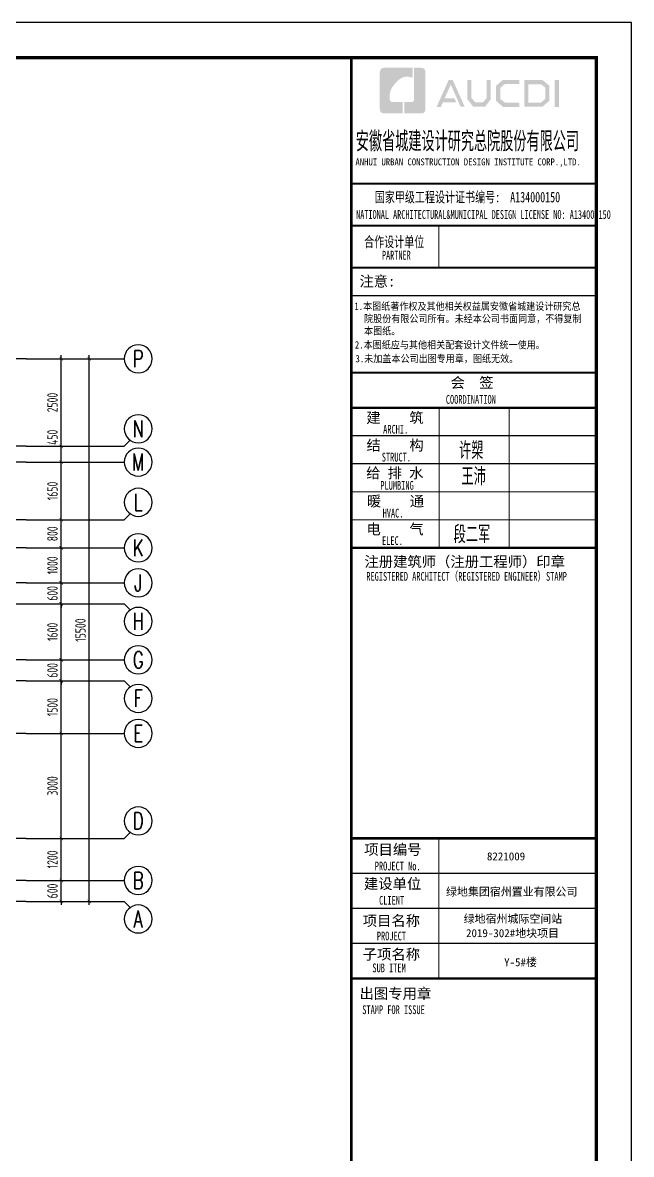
# Model space of a CAD drawing. Extents: x -668857 to 185752, y -270966 to 286822.
# Drawn here: x -376974 to -359585, y 193857 to 226182 of the extents above; entities that cross this region are included whole.
import ezdxf
from ezdxf.enums import TextEntityAlignment as Align

# ---------------------------------------------------------------- set-up
doc = ezdxf.new("R2010")
doc.units = 0
doc.header["$LTSCALE"] = 1000
doc.linetypes.add('DOTE', pattern=[2.42, 2, -0.2, 0.02, -0.2])
doc.layers.get('0').update_dxf_attribs({"linetype": 'CONTINUOUS'})
doc.layers.get('DEFPOINTS').update_dxf_attribs({"linetype": 'CONTINUOUS'})
for name, color, linetype in [('-TK', 7, 'CONTINUOUS'), ('A-AXIS', 1, 'CONTINUOUS'), ('A-DOTE', 10, 'DOTE'), ('AXIS_NUM', 7, 'CONTINUOUS'), ('S-Y一般标注', 3, 'CONTINUOUS'), ('图签文字', 4, 'CONTINUOUS')]:
    doc.layers.add(name, color=color, linetype=linetype)
doc.layers.add('图框', color=9, linetype='CONTINUOUS', lineweight=18)
doc.layers.add('图签', color=147, linetype='CONTINUOUS', lineweight=18)
doc.styles.add('HT', font='simhei.ttf')
doc.styles.add('TSSD_Axis', font='complex.shx', dxfattribs={"width": 0.7, "bigfont": 'hztxt.shx'})
doc.styles.add('TSSD_DIMENSION', font='Tssdeng.shx', dxfattribs={"width": 0.7, "bigfont": 'tssdchn.shx'})
doc.styles.add('宋体', font='', dxfattribs={"height": 50})
doc.styles.add('建筑图签-1', font='simhei.ttf', dxfattribs={"width": 0.7})
doc.styles.add('建筑图签-2', font='TXT.shx', dxfattribs={"width": 0.5, "bigfont": 'HZTXT.shx'})
doc.styles.get('宋体').set_extended_font_data('SimSun')
doc.dimstyles.new('TSSD_100_100', dxfattribs={"dimtxt": 300, "dimasz": 100, "dimexe": 100, "dimexo": 250, "dimgap": 100, "dimtad": 1, "dimdec": 0, "dimzin": 0, "dimdsep": 46, "dimtxsty": 'TSSD_DIMENSION', "dimblk": 'ARCHTICK', "dimcen": 0, "dimdle": 100, "dimclrt": 7, "dimadec": 0, "dimazin": 0, "dimtfac": 1, "dimtdec": 0, "dimtix": 1, "dimtmove": 2, "dimatfit": 3, "dimldrblk": 'ARCHTICK', "dimfxl": 1, "dimtolj": 1, "dimtzin": 0, "dimarcsym": 0})

# ---------------------------------------------------------------- blocks, each defined once
blk = doc.blocks.new('院标1')
h = blk.add_hatch(color=150)
h.dxf.hatch_style = 1
h.set_gradient(color1=(33, 113, 253), color2=(33, 113, 253), tint=1, name='INVCURVED')
edge = h.paths.add_edge_path()
edge.add_spline(control_points=[(116373, 648379), (116379, 648379), (116382, 648379), (116391, 648379), (116391, 648379), (116391, 648379), (116616, 648379), (116616, 648379), (116616, 648379), (116616, 648379), (116616, 648054), (116616, 648054), (116616, 648054), (116616, 648054), (116108, 648054), (116108, 648054), (116108, 648054), (116028, 648054), (115963, 648111), (115963, 648199), (115963, 648199), (115963, 648199), (115963, 649215), (115963, 649215), (115963, 649215), (115963, 649295), (116018, 649360), (116108, 649360), (116108, 649360), (116108, 649360), (116897, 649360), (116897, 649360), (116897, 649360), (116897, 649360), (116897, 649080), (116897, 649080), (116897, 649080), (116897, 649080), (116566, 649140), (116356, 648859), (116356, 648859), (116245, 648719), (116240, 648545), (116247, 648466), (116247, 648466), (116254, 648386), (116247, 648466), (116247, 648466), (116247, 648466), (116247, 648466), (116258, 648374), (116373, 648379)], knot_values=[0, 0, 0, 0, 0.071429, 0.071429, 0.071429, 0.107143, 0.142857, 0.142857, 0.142857, 0.178571, 0.214286, 0.214286, 0.214286, 0.25, 0.285714, 0.285714, 0.285714, 0.321429, 0.357143, 0.357143, 0.357143, 0.392857, 0.428571, 0.428571, 0.428571, 0.464286, 0.5, 0.5, 0.5, 0.535714, 0.571429, 0.571429, 0.571429, 0.607143, 0.642857, 0.642857, 0.642857, 0.678571, 0.714286, 0.714286, 0.714286, 0.75, 0.785714, 0.785714, 0.785714, 0.821429, 0.857143, 0.857143, 0.857143, 0.928571, 1, 1, 1, 1], degree=3, periodic=0)
h = blk.add_hatch(color=150)
h.dxf.hatch_style = 1
h.set_gradient(color1=(33, 113, 253), color2=(33, 113, 253), tint=1, name='INVCURVED')
edge = h.paths.add_edge_path()
edge.add_spline(control_points=[(117268, 649215), (117268, 649215), (117268, 648199), (117268, 648199), (117268, 648199), (117268, 648114), (117212, 648054), (117123, 648054), (117123, 648054), (117123, 648054), (116663, 648054), (116663, 648054), (116663, 648054), (116663, 648054), (116663, 648379), (116663, 648379), (116663, 648379), (116663, 648379), (116865, 648379), (116865, 648379), (116865, 648379), (116907, 648379), (116941, 648413), (116941, 648455), (116941, 648455), (116941, 648455), (116941, 649360), (116941, 649360), (116941, 649360), (116941, 649360), (117123, 649360), (117123, 649360), (117123, 649360), (117204, 649360), (117268, 649306), (117268, 649215)], knot_values=[0, 0, 0, 0, 0.1, 0.1, 0.1, 0.15, 0.2, 0.2, 0.2, 0.25, 0.3, 0.3, 0.3, 0.35, 0.4, 0.4, 0.4, 0.45, 0.5, 0.5, 0.5, 0.55, 0.6, 0.6, 0.6, 0.65, 0.7, 0.7, 0.7, 0.75, 0.8, 0.8, 0.8, 0.9, 1, 1, 1, 1], degree=3, periodic=0)
blk = doc.blocks.new('A1')
at = {"layer": '图框'}
h = blk.add_hatch(color=256, dxfattribs=at)
h.paths.add_polyline_path([(81908, 57758), (82034, 57758), (82034, 56988), (81908, 56988)])
h.paths.add_polyline_path([(81156, 57642), (81156, 57116), (81516, 57116), (81640, 57223), (81640, 57541), (81520, 57642)], flags=16)
h.paths.add_polyline_path([(81038, 57760), (81038, 56998), (81560, 56998), (81759, 57168), (81759, 57596), (81563, 57760)])
h.paths.add_polyline_path([(80895, 57764), (80895, 57648), (80488, 57648), (80355, 57537), (80355, 57218), (80488, 57115), (80897, 57115), (80897, 56993), (80433, 56993), (80231, 57168), (80231, 57596), (80429, 57764)])
h.paths.add_polyline_path([(79412, 57762), (79532, 57762), (79532, 57251), (79646, 57120), (79857, 57120), (79971, 57251), (79971, 57762), (80085, 57762), (80085, 57214), (79921, 56997), (79583, 56997), (79412, 57216)])
h.paths.add_polyline_path([(78880, 57760), (78997, 57760), (79339, 56996), (79223, 56996), (78942, 57630), (78767, 57242), (79038, 57242), (79099, 57127), (78718, 57127), (78659, 56994), (78536, 56994)])
blk.add_lwpolyline([(0, 59400), (0, 0), (84100, 0), (84100, 59400)], close=True)
at = {"const_width": 100}
blk.add_lwpolyline([(2500, 58400), (2500, 1000), (83100, 1000), (83100, 58400)], close=True, dxfattribs=at)
at = {"layer": '图框'}
for p, q in [((76100, 54800), (83100, 54800)), ((76100, 54800), (83100, 54800)), ((76100, 53600), (83100, 53600))]:
    blk.add_line(p, q, dxfattribs=at)
for points, const_width in [([(76100, 1000), (76100, 58400)], 70), ([(76100, 54800), (83100, 54800)], 60), ([(76100, 53600), (83100, 53600)], 60), ([(76100, 53600), (83100, 53600)], 60), ([(78600, 53600), (78600, 52400)], 35), ([(76100, 52400), (83100, 52400)], 60), ([(76100, 52400), (83100, 52400)], 60), ([(76100, 51599), (83100, 51599)], 35), ([(76108, 49400), (83108, 49400)], 60), ([(76108, 48400), (83108, 48400)], 70), ([(76108, 48400), (83108, 48400)], 70), ([(78608, 48400), (78608, 44400)], 35), ([(80608, 48400), (80608, 44400)], 35), ([(76108, 47600), (83108, 47600)], 35), ([(76108, 46800), (83108, 46800)], 35), ([(76108, 46000), (83108, 46000)], 35), ([(76108, 45200), (83108, 45200)], 35), ([(76108, 44400), (83108, 44400)], 70), ([(76100, 36100), (83100, 36100)], 70), ([(76100, 36100), (83100, 36100)], 70), ([(78600, 32100), (78600, 36100)], 35), ([(76100, 35100), (83100, 35100)], 35), ([(76100, 34100), (83100, 34100)], 35), ([(76100, 33100), (83100, 33100)], 35), ([(83100, 32100), (76100, 32100)], 70)]:
    blk.add_lwpolyline(points, dxfattribs=dict(at, const_width=const_width))
blk.add_blockref('院标1', (-39049, -591249))
for s, height, style, width, p in [('ANHUI URBAN CONSTRUCTION DESIGN INSTITUTE CORP.,LTD.', 200, '建筑图签-1', 0.91, (76218, 55322)), ('NATIONAL ARCHITECTURAL&MUNICIPAL DESIGN LICENSE NO: A134000150', 250, '建筑图签-1', 0.6, (76237, 53795)), ('PARTNER', 250, '建筑图签-1', 0.6, (76975, 52634)), ('1.本图纸著作权及其他相关权益属安徽省城建设计研究总', 210, 'HT', 0.88, (76186, 51193)), ('院股份有限公司所有。未经本公司书面同意，不得复制', 210, 'HT', 0.88, (76465, 50839)), ('本图纸。', 210, 'HT', 0.88, (76465, 50489)), (' 2.本图纸应与其他相关配套设计文件统一使用。 ', 210, 'HT', 0.88, (76075, 50092)), ('3.未加盖本公司出图专用章，图纸无效。', 210, 'HT', 0.88, (76218, 49698)), ('COORDINATION', 250, '建筑图签-1', 0.7, (78800, 48513)), ('ARCHI.', 250, '建筑图签-1', 0.7, (77009, 47662)), ('STRUCT.', 250, '建筑图签-1', 0.7, (76970, 46865)), ('PLUMBING', 250, '建筑图签-1', 0.7, (76929, 46058)), ('HVAC.', 250, '建筑图签-1', 0.7, (76994, 45265)), ('ELEC.', 250, '建筑图签-1', 0.7, (76978, 44480)), ('REGISTERED ARCHITECT（REGISTERED ENGINEER）STAMP', 250, '建筑图签-1', 0.7, (76529, 43459)), ('PROJECT No.', 250, '建筑图签-1', 0.7, (76770, 35185, -1799)), ('CLIENT', 250, '建筑图签-1', 0.7, (76894, 34206)), ('PROJECT', 250, '建筑图签-1', 0.7, (76829, 33187)), ('SUB ITEM', 250, '建筑图签-1', 0.7, (76702, 32276)), ('STAMP FOR ISSUE', 250, '建筑图签-1', 0.7, (76413, 31081))]:
    blk.add_text(s, height=height, dxfattribs=dict(at, style=style, width=width)).set_placement(p)
at = {"layer": '图签', "color": 2, "style": '宋体'}
for s, height, p in [('8221009', 229.3, (79974, 35472)), ('绿地集团宿州置业有限公司', 229.34, (78805, 34462)), ('绿地宿州城际空间站', 229.3, (79310, 33688)), ('2019-302#地块项目', 229.34, (79377, 33279)), ('Y-5#楼', 229.3, (80465, 32448))]:
    blk.add_text(s, height=height, dxfattribs=at).set_placement(p)
at = {"layer": '图签文字', "color": 7, "style": '建筑图签-1'}
for s, height, width, p in [('安徽省城建设计研究总院股份有限公司', 500, 0.55, (76228, 55777)), ('国家甲级工程设计证书编号:  A134000150', 300, 0.7, (76772, 54267)), ('合作设计单位', 300, 0.7, (76465, 52990))]:
    blk.add_text(s, height=height, dxfattribs=dict(at, width=width)).set_placement(p)
for s, p in [('注意:', (76331, 51863)), ('会  签', (78935, 48968)), ('建    筑', (76530, 47967)), ('结    构', (76534, 47179)), ('给 排 水', (76525, 46385)), ('暖    通', (76543, 45582)), ('电    气', (76533, 44782)), ('注册建筑师（注册工程师）印章', (76475, 43854)), ('项目编号', (76468, 35632)), ('建设单位', (76460, 34655)), ('项目名称', (76427, 33597)), ('子项名称', (76427, 32640)), ('出图专用章', (76336, 31518))]:
    blk.add_text(s, height=300, dxfattribs=at).set_placement(p)
at = {"layer": '图签文字', "color": 1, "style": '建筑图签-2', "width": 0.7}
for s, p in [('许槊', (79175, 46928)), ('王沛', (79246, 46187)), ('段二军', (79021, 44532))]:
    blk.add_text(s, height=500, dxfattribs=at).set_placement(p)
blk = doc.blocks.new('ts_axno')
at = {"color": 0, "linetype": 'ByBlock', "lineweight": -2}
blk.add_circle((0, 0), 0.5, dxfattribs=at)
at = {"color": 0, "linetype": 'ByBlock', "lineweight": -2, "style": 'TSSD_Axis', "width": 0.7}
blk.add_attdef('A', text='', height=0.6, dxfattribs=at).set_placement((0, 0), align=Align.MIDDLE_CENTER)
blk = doc.blocks.new('_ArchTick')
at = {"color": 0, "linetype": 'ByBlock', "const_width": 0.15}
blk.add_lwpolyline([(-0.5, -0.5), (0.5, 0.5)], dxfattribs=at)
blk = doc.blocks.new('*D885')
at = {"layer": 'DEFPOINTS', "color": 0, "transparency": 16777216}
for p in [(-168550, 311894), (-167550, 311894), (-168550, 311294)]:
    blk.add_point(p, dxfattribs=at)
at = {"layer": 'S-Y一般标注', "color": 0, "lineweight": -2, "transparency": 16777216}
for p, q in [((-167550, 311894), (-167550, 311994)), ((-168300, 311894), (-167450, 311894)), ((-167550, 311294), (-167550, 311894)), ((-168300, 311294), (-167450, 311294)), ((-167550, 311294), (-167550, 311194))]:
    blk.add_line(p, q, dxfattribs=at)
at = {"layer": 'S-Y一般标注', "color": 0, "lineweight": -2, "transparency": 16777216, "xscale": 100, "yscale": 100, "zscale": 100}
for p, rotation in [((-167550, 311894), 270), ((-167550, 311294), 90)]:
    blk.add_blockref('_ArchTick', p, dxfattribs=dict(at, rotation=rotation))
at = {"layer": 'S-Y一般标注', "color": 7, "transparency": 16777216, "insert": (-167800, 311594), "char_height": 300, "attachment_point": 5, "rotation": 90, "style": 'TSSD_DIMENSION'}
blk.add_mtext('\\A1;600', dxfattribs=at)
blk = doc.blocks.new('*D886')
at = {"layer": 'DEFPOINTS', "color": 0, "transparency": 16777216}
for p in [(-168550, 317594), (-167550, 317594), (-168550, 316094)]:
    blk.add_point(p, dxfattribs=at)
at = {"layer": 'S-Y一般标注', "color": 0, "lineweight": -2, "transparency": 16777216}
for p, q in [((-168300, 317594), (-167450, 317594)), ((-167550, 315994), (-167550, 317694)), ((-168300, 316094), (-167450, 316094))]:
    blk.add_line(p, q, dxfattribs=at)
at = {"layer": 'S-Y一般标注', "color": 0, "lineweight": -2, "transparency": 16777216, "xscale": 100, "yscale": 100, "zscale": 100}
for p, rotation in [((-167550, 317594), 90), ((-167550, 316094), 270)]:
    blk.add_blockref('_ArchTick', p, dxfattribs=dict(at, rotation=rotation))
at = {"layer": 'S-Y一般标注', "color": 7, "transparency": 16777216, "insert": (-167800, 316844), "char_height": 300, "attachment_point": 5, "rotation": 90, "style": 'TSSD_DIMENSION'}
blk.add_mtext('\\A1;1500', dxfattribs=at)
blk = doc.blocks.new('*D887')
at = {"layer": 'DEFPOINTS', "color": 0, "transparency": 16777216}
for p in [(-168550, 318194), (-167550, 318194), (-168550, 317594)]:
    blk.add_point(p, dxfattribs=at)
at = {"layer": 'S-Y一般标注', "color": 0, "lineweight": -2, "transparency": 16777216}
for p, q in [((-168300, 318194), (-167450, 318194)), ((-167550, 318194), (-167550, 318294)), ((-167550, 317594), (-167550, 318194)), ((-168300, 317594), (-167450, 317594)), ((-167550, 317594), (-167550, 317494))]:
    blk.add_line(p, q, dxfattribs=at)
at = {"layer": 'S-Y一般标注', "color": 0, "lineweight": -2, "transparency": 16777216, "xscale": 100, "yscale": 100, "zscale": 100}
for p, rotation in [((-167550, 318194), 270), ((-167550, 317594), 90)]:
    blk.add_blockref('_ArchTick', p, dxfattribs=dict(at, rotation=rotation))
at = {"layer": 'S-Y一般标注', "color": 7, "transparency": 16777216, "insert": (-167800, 317894), "char_height": 300, "attachment_point": 5, "rotation": 90, "style": 'TSSD_DIMENSION'}
blk.add_mtext('\\A1;600', dxfattribs=at)
blk = doc.blocks.new('*D888')
at = {"layer": 'DEFPOINTS', "color": 0, "transparency": 16777216}
for p in [(-168550, 319794), (-167550, 319794), (-168550, 318194)]:
    blk.add_point(p, dxfattribs=at)
at = {"layer": 'S-Y一般标注', "color": 0, "lineweight": -2, "transparency": 16777216}
for p, q in [((-168300, 319794), (-167450, 319794)), ((-167550, 318094), (-167550, 319894)), ((-168300, 318194), (-167450, 318194))]:
    blk.add_line(p, q, dxfattribs=at)
at = {"layer": 'S-Y一般标注', "color": 0, "lineweight": -2, "transparency": 16777216, "xscale": 100, "yscale": 100, "zscale": 100}
for p, rotation in [((-167550, 319794), 90), ((-167550, 318194), 270)]:
    blk.add_blockref('_ArchTick', p, dxfattribs=dict(at, rotation=rotation))
at = {"layer": 'S-Y一般标注', "color": 7, "transparency": 16777216, "insert": (-167800, 318994), "char_height": 300, "attachment_point": 5, "rotation": 90, "style": 'TSSD_DIMENSION'}
blk.add_mtext('\\A1;1600', dxfattribs=at)
blk = doc.blocks.new('*D889')
at = {"layer": 'DEFPOINTS', "color": 0, "transparency": 16777216}
for p in [(-168550, 320394), (-167550, 320394), (-168550, 319794)]:
    blk.add_point(p, dxfattribs=at)
at = {"layer": 'S-Y一般标注', "color": 0, "lineweight": -2, "transparency": 16777216}
for p, q in [((-168300, 320394), (-167450, 320394)), ((-167550, 320394), (-167550, 320494)), ((-167550, 319794), (-167550, 320394)), ((-168300, 319794), (-167450, 319794)), ((-167550, 319794), (-167550, 319694))]:
    blk.add_line(p, q, dxfattribs=at)
at = {"layer": 'S-Y一般标注', "color": 0, "lineweight": -2, "transparency": 16777216, "xscale": 100, "yscale": 100, "zscale": 100}
for p, rotation in [((-167550, 320394), 270), ((-167550, 319794), 90)]:
    blk.add_blockref('_ArchTick', p, dxfattribs=dict(at, rotation=rotation))
at = {"layer": 'S-Y一般标注', "color": 7, "transparency": 16777216, "insert": (-167800, 320094), "char_height": 300, "attachment_point": 5, "rotation": 90, "style": 'TSSD_DIMENSION'}
blk.add_mtext('\\A1;600', dxfattribs=at)
blk = doc.blocks.new('*D890')
at = {"layer": 'DEFPOINTS', "color": 0, "transparency": 16777216}
for p in [(-168550, 321394), (-167550, 321394), (-168550, 320394)]:
    blk.add_point(p, dxfattribs=at)
at = {"layer": 'S-Y一般标注', "color": 0, "lineweight": -2, "transparency": 16777216}
for p, q in [((-168300, 321394), (-167450, 321394)), ((-167550, 320294), (-167550, 321494)), ((-168300, 320394), (-167450, 320394))]:
    blk.add_line(p, q, dxfattribs=at)
at = {"layer": 'S-Y一般标注', "color": 0, "lineweight": -2, "transparency": 16777216, "xscale": 100, "yscale": 100, "zscale": 100}
for p, rotation in [((-167550, 321394), 90), ((-167550, 320394), 270)]:
    blk.add_blockref('_ArchTick', p, dxfattribs=dict(at, rotation=rotation))
at = {"layer": 'S-Y一般标注', "color": 7, "transparency": 16777216, "insert": (-167800, 320894), "char_height": 300, "attachment_point": 5, "rotation": 90, "style": 'TSSD_DIMENSION'}
blk.add_mtext('\\A1;1000', dxfattribs=at)
blk = doc.blocks.new('*D891')
at = {"layer": 'DEFPOINTS', "color": 0, "transparency": 16777216}
for p in [(-168550, 326794), (-166750, 326794), (-168550, 311294)]:
    blk.add_point(p, dxfattribs=at)
at = {"layer": 'S-Y一般标注', "color": 0, "lineweight": -2, "transparency": 16777216}
for p, q in [((-166750, 311194), (-166750, 326894)), ((-168300, 326794), (-166650, 326794)), ((-168300, 311294), (-166650, 311294))]:
    blk.add_line(p, q, dxfattribs=at)
at = {"layer": 'S-Y一般标注', "color": 0, "lineweight": -2, "transparency": 16777216, "xscale": 100, "yscale": 100, "zscale": 100}
for p, rotation in [((-166750, 326794), 90), ((-166750, 311294), 270)]:
    blk.add_blockref('_ArchTick', p, dxfattribs=dict(at, rotation=rotation))
at = {"layer": 'S-Y一般标注', "color": 7, "transparency": 16777216, "insert": (-167000, 319044), "char_height": 300, "attachment_point": 5, "rotation": 90, "style": 'TSSD_DIMENSION'}
blk.add_mtext('\\A1;15500', dxfattribs=at)
blk = doc.blocks.new('*D892')
at = {"layer": 'DEFPOINTS', "color": 0, "transparency": 16777216}
for p in [(-168550, 322194), (-167550, 322194), (-168550, 321394)]:
    blk.add_point(p, dxfattribs=at)
at = {"layer": 'S-Y一般标注', "color": 0, "lineweight": -2, "transparency": 16777216}
for p, q in [((-167550, 321294), (-167550, 322294)), ((-168300, 322194), (-167450, 322194)), ((-168300, 321394), (-167450, 321394))]:
    blk.add_line(p, q, dxfattribs=at)
at = {"layer": 'S-Y一般标注', "color": 0, "lineweight": -2, "transparency": 16777216, "xscale": 100, "yscale": 100, "zscale": 100}
for p, rotation in [((-167550, 322194), 90), ((-167550, 321394), 270)]:
    blk.add_blockref('_ArchTick', p, dxfattribs=dict(at, rotation=rotation))
at = {"layer": 'S-Y一般标注', "color": 7, "transparency": 16777216, "insert": (-167800, 321794), "char_height": 300, "attachment_point": 5, "rotation": 90, "style": 'TSSD_DIMENSION'}
blk.add_mtext('\\A1;800', dxfattribs=at)
blk = doc.blocks.new('*D893')
at = {"layer": 'DEFPOINTS', "color": 0, "transparency": 16777216}
for p in [(-168550, 324294), (-167550, 324294), (-168550, 323844)]:
    blk.add_point(p, dxfattribs=at)
at = {"layer": 'S-Y一般标注', "color": 0, "lineweight": -2, "transparency": 16777216}
for p, q in [((-168300, 324294), (-167450, 324294)), ((-167550, 323744), (-167550, 324394)), ((-168300, 323844), (-167450, 323844))]:
    blk.add_line(p, q, dxfattribs=at)
at = {"layer": 'S-Y一般标注', "color": 0, "lineweight": -2, "transparency": 16777216, "xscale": 100, "yscale": 100, "zscale": 100}
for p, rotation in [((-167550, 324294), 90), ((-167550, 323844), 270)]:
    blk.add_blockref('_ArchTick', p, dxfattribs=dict(at, rotation=rotation))
at = {"layer": 'S-Y一般标注', "color": 7, "transparency": 16777216, "insert": (-167800, 324552), "char_height": 300, "attachment_point": 5, "rotation": 90, "style": 'TSSD_DIMENSION'}
blk.add_mtext('\\A1;450', dxfattribs=at)
blk = doc.blocks.new('*D894')
at = {"layer": 'DEFPOINTS', "color": 0, "transparency": 16777216}
for p in [(-168550, 326794), (-167550, 326794), (-168550, 324294)]:
    blk.add_point(p, dxfattribs=at)
at = {"layer": 'S-Y一般标注', "color": 0, "lineweight": -2, "transparency": 16777216}
for p, q in [((-167550, 324194), (-167550, 326894)), ((-168300, 326794), (-167450, 326794)), ((-168300, 324294), (-167450, 324294))]:
    blk.add_line(p, q, dxfattribs=at)
at = {"layer": 'S-Y一般标注', "color": 0, "lineweight": -2, "transparency": 16777216, "xscale": 100, "yscale": 100, "zscale": 100}
for p, rotation in [((-167550, 326794), 90), ((-167550, 324294), 270)]:
    blk.add_blockref('_ArchTick', p, dxfattribs=dict(at, rotation=rotation))
at = {"layer": 'S-Y一般标注', "color": 7, "transparency": 16777216, "insert": (-167800, 325544), "char_height": 300, "attachment_point": 5, "rotation": 90, "style": 'TSSD_DIMENSION'}
blk.add_mtext('\\A1;2500', dxfattribs=at)
blk = doc.blocks.new('*D895')
at = {"layer": 'DEFPOINTS', "color": 0, "transparency": 16777216}
for p in [(-168550, 313094), (-167550, 313094), (-168550, 311894)]:
    blk.add_point(p, dxfattribs=at)
at = {"layer": 'S-Y一般标注', "color": 0, "lineweight": -2, "transparency": 16777216}
for p, q in [((-168300, 313094), (-167450, 313094)), ((-167550, 311794), (-167550, 313194)), ((-168300, 311894), (-167450, 311894))]:
    blk.add_line(p, q, dxfattribs=at)
at = {"layer": 'S-Y一般标注', "color": 0, "lineweight": -2, "transparency": 16777216, "xscale": 100, "yscale": 100, "zscale": 100}
for p, rotation in [((-167550, 313094), 90), ((-167550, 311894), 270)]:
    blk.add_blockref('_ArchTick', p, dxfattribs=dict(at, rotation=rotation))
at = {"layer": 'S-Y一般标注', "color": 7, "transparency": 16777216, "insert": (-167800, 312494), "char_height": 300, "attachment_point": 5, "rotation": 90, "style": 'TSSD_DIMENSION'}
blk.add_mtext('\\A1;1200', dxfattribs=at)
blk = doc.blocks.new('*D896')
at = {"layer": 'DEFPOINTS', "color": 0, "transparency": 16777216}
for p in [(-168550, 316094), (-167550, 316094), (-168550, 313094)]:
    blk.add_point(p, dxfattribs=at)
at = {"layer": 'S-Y一般标注', "color": 0, "lineweight": -2, "transparency": 16777216}
for p, q in [((-167550, 312994), (-167550, 316194)), ((-168300, 316094), (-167450, 316094)), ((-168300, 313094), (-167450, 313094))]:
    blk.add_line(p, q, dxfattribs=at)
at = {"layer": 'S-Y一般标注', "color": 0, "lineweight": -2, "transparency": 16777216, "xscale": 100, "yscale": 100, "zscale": 100}
for p, rotation in [((-167550, 316094), 90), ((-167550, 313094), 270)]:
    blk.add_blockref('_ArchTick', p, dxfattribs=dict(at, rotation=rotation))
at = {"layer": 'S-Y一般标注', "color": 7, "transparency": 16777216, "insert": (-167800, 314594), "char_height": 300, "attachment_point": 5, "rotation": 90, "style": 'TSSD_DIMENSION'}
blk.add_mtext('\\A1;3000', dxfattribs=at)
blk = doc.blocks.new('*D897')
at = {"layer": 'DEFPOINTS', "color": 0, "transparency": 16777216}
for p in [(-168550, 323844), (-167550, 323844), (-168550, 322194)]:
    blk.add_point(p, dxfattribs=at)
at = {"layer": 'S-Y一般标注', "color": 0, "lineweight": -2, "transparency": 16777216}
for p, q in [((-167550, 322094), (-167550, 323944)), ((-168300, 323844), (-167450, 323844)), ((-168300, 322194), (-167450, 322194))]:
    blk.add_line(p, q, dxfattribs=at)
at = {"layer": 'S-Y一般标注', "color": 0, "lineweight": -2, "transparency": 16777216, "xscale": 100, "yscale": 100, "zscale": 100}
for p, rotation in [((-167550, 323844), 90), ((-167550, 322194), 270)]:
    blk.add_blockref('_ArchTick', p, dxfattribs=dict(at, rotation=rotation))
at = {"layer": 'S-Y一般标注', "color": 7, "transparency": 16777216, "insert": (-167800, 323019), "char_height": 300, "attachment_point": 5, "rotation": 90, "style": 'TSSD_DIMENSION'}
blk.add_mtext('\\A1;1650', dxfattribs=at)
blk = doc.blocks.new('20210825.01395608')
at = {"layer": 'A-AXIS'}
for p, q in [((136822.6, -236413.2), (139622.6, -236413.2)), ((139622.6, -238913.2), (139794.2, -238741.6)), ((136822.6, -238913.2), (139622.6, -238913.2)), ((136822.6, -239363.2), (139622.6, -239363.2)), ((136822.6, -241013.2), (139622.6, -241013.2)), ((139622.6, -241013.2), (139794.2, -240841.6)), ((136822.6, -241813.2), (139622.6, -241813.2)), ((136822.6, -242813.2), (139622.6, -242813.2)), ((136822.6, -243413), (139622.6, -243413)), ((139622.6, -243413), (139794.2, -243584.6)), ((136822.6, -245013.2), (139622.6, -245013.2)), ((136822.6, -245613.2), (139622.6, -245613.2)), ((139622.6, -245613.2), (139794.2, -245784.9)), ((136822.6, -247113.2), (139622.6, -247113.2)), ((136822.6, -250113.2), (139622.6, -250113.2)), ((139622.6, -250113.2), (139794.2, -249941.6)), ((136822.6, -251313.2), (139622.6, -251313.2)), ((136822.6, -251913.2), (139622.6, -251913.2)), ((139622.6, -251913.2), (139794.2, -252084.9))]:
    blk.add_line(p, q, dxfattribs=at)
at = {"layer": 'A-DOTE'}
for p, q in [((136822.6, -236413.2), (82598.7, -236413.2)), ((136822.6, -238913.2), (82598.7, -238913.2)), ((136822.6, -239363.2), (82598.7, -239363.2)), ((136822.6, -241013.2), (82598.7, -241013.2)), ((136822.6, -241813.2), (82598.7, -241813.2)), ((136822.6, -242813.2), (82598.7, -242813.2)), ((82598.7, -243413), (136822.6, -243413)), ((136822.6, -245013.2), (82598.7, -245013.2)), ((136822.6, -245613.2), (82598.7, -245613.2)), ((136822.6, -247113.2), (82598.7, -247113.2)), ((136822.6, -250113.2), (82598.7, -250113.2)), ((136822.6, -251313.2), (82598.7, -251313.2)), ((136822.6, -251913.2), (82598.7, -251913.2))]:
    blk.add_line(p, q, dxfattribs=at)
at = {"layer": 'A-AXIS'}
ref = blk.add_blockref('ts_axno', (140022.6, -236413.2), dxfattribs=dict(at, xscale=-800, yscale=800, zscale=800))
ref.add_attrib('G', 'P', dxfattribs={"layer": 'AXIS_NUM', "height": 480, "style": 'TSSD_Axis', "width": 0.7}).set_placement((140022.6, -236413.2), align=Align.MIDDLE_CENTER)
ref = blk.add_blockref('ts_axno', (140022.6, -238413.2), dxfattribs=dict(at, xscale=-800, yscale=800, zscale=800))
ref.add_attrib('G', 'N', dxfattribs={"layer": 'AXIS_NUM', "height": 480, "style": 'TSSD_Axis', "width": 0.7}).set_placement((140022.6, -238413.2), align=Align.MIDDLE_CENTER)
ref = blk.add_blockref('ts_axno', (140022.6, -239363.2), dxfattribs=dict(at, xscale=-800, yscale=800, zscale=800, rotation=359.9999999999997))
ref.add_attrib('G', 'M', dxfattribs={"layer": 'AXIS_NUM', "height": 480, "rotation": 360, "style": 'TSSD_Axis', "width": 0.7}).set_placement((140022.6, -239363.2), align=Align.MIDDLE_CENTER)
ref = blk.add_blockref('ts_axno', (140022.6, -240513.2), dxfattribs=dict(at, xscale=-800, yscale=800, zscale=800))
ref.add_attrib('G', 'L', dxfattribs={"layer": 'AXIS_NUM', "height": 480, "style": 'TSSD_Axis', "width": 0.7}).set_placement((140022.6, -240513.2), align=Align.MIDDLE_CENTER)
ref = blk.add_blockref('ts_axno', (140022.6, -241813.2), dxfattribs=dict(at, xscale=-800, yscale=800, zscale=800))
ref.add_attrib('G', 'K', dxfattribs={"layer": 'AXIS_NUM', "height": 480, "style": 'TSSD_Axis', "width": 0.7}).set_placement((140022.6, -241813.2), align=Align.MIDDLE_CENTER)
ref = blk.add_blockref('ts_axno', (140022.6, -242813.2), dxfattribs=dict(at, xscale=-800, yscale=800, zscale=800))
ref.add_attrib('G', 'J', dxfattribs={"layer": 'AXIS_NUM', "height": 480, "style": 'TSSD_Axis', "width": 0.7}).set_placement((140022.6, -242813.2), align=Align.MIDDLE_CENTER)
ref = blk.add_blockref('ts_axno', (140022.6, -243913), dxfattribs=dict(at, xscale=-800, yscale=800, zscale=800))
ref.add_attrib('C', 'H', dxfattribs={"layer": 'AXIS_NUM', "height": 480, "style": 'TSSD_Axis', "width": 0.7}).set_placement((140022.6, -243913), align=Align.MIDDLE_CENTER)
ref = blk.add_blockref('ts_axno', (140022.6, -245013.2), dxfattribs=dict(at, xscale=-800, yscale=800, zscale=800))
ref.add_attrib('D', 'G', dxfattribs={"layer": 'AXIS_NUM', "height": 480, "style": 'TSSD_Axis', "width": 0.7}).set_placement((140022.6, -245013.2), align=Align.MIDDLE_CENTER)
ref = blk.add_blockref('ts_axno', (140022.6, -246113.2), dxfattribs=dict(at, xscale=-800, yscale=800, zscale=800))
ref.add_attrib('C', 'F', dxfattribs={"layer": 'AXIS_NUM', "height": 480, "style": 'TSSD_Axis', "width": 0.7}).set_placement((140022.6, -246113.2), align=Align.MIDDLE_CENTER)
ref = blk.add_blockref('ts_axno', (140022.6, -247113.2), dxfattribs=dict(at, xscale=-800, yscale=800, zscale=800))
ref.add_attrib('B', 'E', dxfattribs={"layer": 'AXIS_NUM', "height": 480, "style": 'TSSD_Axis', "width": 0.7}).set_placement((140022.6, -247113.2), align=Align.MIDDLE_CENTER)
ref = blk.add_blockref('ts_axno', (140022.6, -249613.2), dxfattribs=dict(at, xscale=-800, yscale=800, zscale=800, rotation=180))
ref.add_attrib('C', 'D', dxfattribs={"layer": 'AXIS_NUM', "height": 480, "style": 'TSSD_Axis', "width": 0.7}).set_placement((140022.6, -249613.2), align=Align.MIDDLE_CENTER)
ref = blk.add_blockref('ts_axno', (140022.6, -251313.2), dxfattribs=dict(at, xscale=-800, yscale=800, zscale=800))
ref.add_attrib('A', 'B', dxfattribs={"layer": 'AXIS_NUM', "height": 480, "style": 'TSSD_Axis', "width": 0.7}).set_placement((140022.6, -251313.2), align=Align.MIDDLE_CENTER)
ref = blk.add_blockref('ts_axno', (140022.6, -252413.2), dxfattribs=dict(at, xscale=-800, yscale=800, zscale=800))
ref.add_attrib('F', 'A', dxfattribs={"layer": 'AXIS_NUM', "height": 480, "style": 'TSSD_Axis', "width": 0.7}).set_placement((140022.6, -252413.2), align=Align.MIDDLE_CENTER)
at = {"layer": 'S-Y一般标注'}
for base, p1, p2, picture, middle in [((138622.6, -236413.2), (136822.6, -251913.2), (136822.6, -236413.2), '*D891', (138372.6, -244163.2)), ((137822.6, -236413.2), (136822.6, -238913.2), (136822.6, -236413.2), '*D894', (137572.6, -237663.2)), ((137822.6, -239363.2), (136822.6, -241013.2), (136822.6, -239363.2), '*D897', (137572.6, -240188.2)), ((137822.6, -241013.2), (136822.6, -241813.2), (136822.6, -241013.2), '*D892', (137572.6, -241413.2)), ((137822.6, -241813.2), (136822.6, -242813.2), (136822.6, -241813.2), '*D890', (137572.6, -242313.2)), ((137822.6, -242813.2), (136822.6, -243413), (136822.6, -242813.2), '*D889', (137572.6, -243113.1)), ((137822.6, -243413), (136822.6, -245013.2), (136822.6, -243413), '*D888', (137572.6, -244213.1)), ((137822.6, -245013.2), (136822.6, -245613.2), (136822.6, -245013.2), '*D887', (137572.6, -245313.2)), ((137822.6, -245613.2), (136822.6, -247113.2), (136822.6, -245613.2), '*D886', (137572.6, -246363.2)), ((137822.6, -247113.2), (136822.6, -250113.2), (136822.6, -247113.2), '*D896', (137572.6, -248613.2)), ((137822.6, -250113.2), (136822.6, -251313.2), (136822.6, -250113.2), '*D895', (137572.6, -250713.2)), ((137822.6, -251313.2), (136822.6, -251913.2), (136822.6, -251313.2), '*D885', (137572.6, -251613.2))]:
    dim = blk.add_linear_dim(base=base, p1=p1, p2=p2, angle=90, dimstyle='TSSD_100_100', dxfattribs=at)
    dim.commit()
    dim.dimension.update_dxf_attribs({"geometry": picture, "text_midpoint": middle, "insert": (305372.3, -563207.3)})
dim = blk.add_linear_dim(base=(137822.6, -238913.2), p1=(136822.6, -239363.2), p2=(136822.6, -238913.2), angle=90, dimstyle='TSSD_100_100', dxfattribs=at)
dim.commit()
dim.dimension.update_dxf_attribs({"geometry": '*D893', "text_midpoint": (137572.6, -238655.2), "dimtype": 128, "insert": (305372.3, -563207.3)})

msp = doc.modelspace()

# ---------------------------------------------------------------- block references
at = {"layer": '-TK'}
msp.add_blockref('A1', (-443684.71, 166782.28), dxfattribs=at)
at = {"layer": 'A-DOTE'}
msp.add_blockref('20210825.01395608', (-513694.16, 452994.14), dxfattribs=at)

doc.saveas('drawing.dxf')
